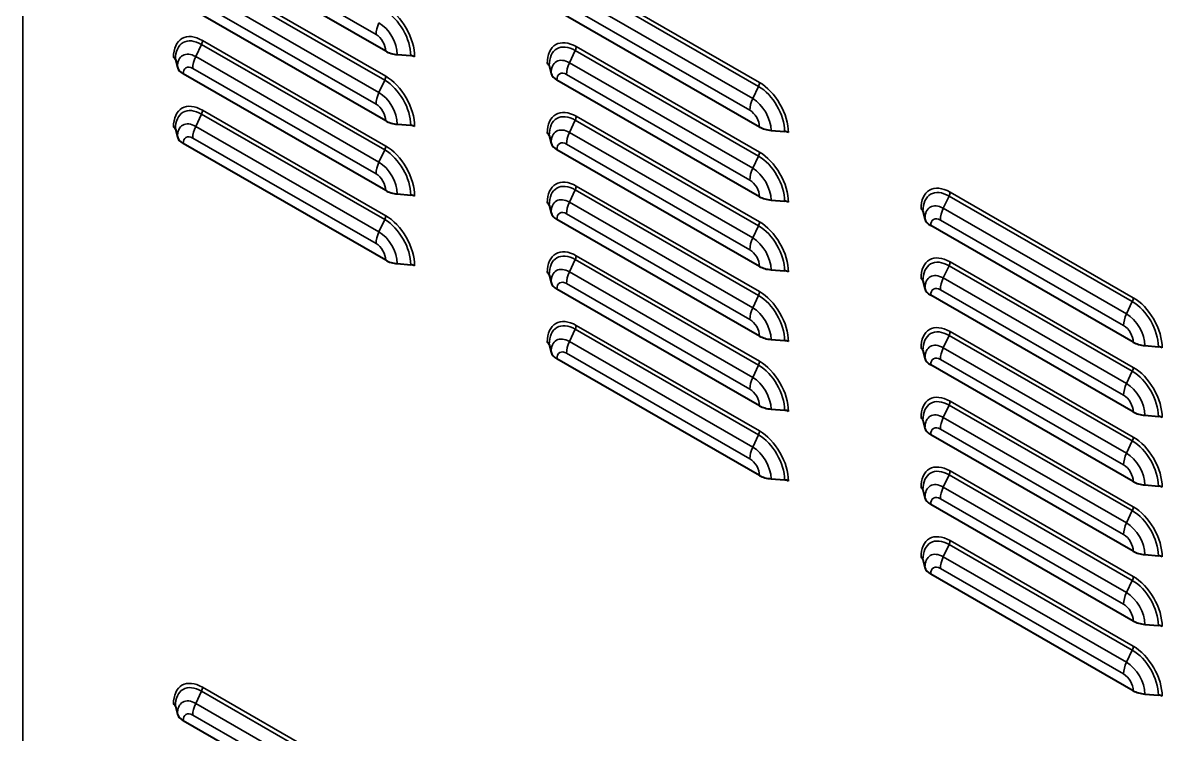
# Model space of a CAD drawing. Header units: millimetres. Extents: x 0 to 51860, y 0 to 5940.
# Drawn here: x 7276.4 to 7499.1, y 4744.4 to 4883.5 of the extents above; entities that cross this region are included whole.
import ezdxf

# ---------------------------------------------------------------- set-up
doc = ezdxf.new("R2010")
doc.units = ezdxf.units.MM
doc.header["$LTSCALE"] = 10
doc.layers.add('가시적인 것(ISO)', color=3, linetype='Continuous', lineweight=40)
doc.layers.add('가시적인 좁은 것(ISO)', color=3, linetype='Continuous', lineweight=35)

msp = doc.modelspace()

# ---------------------------------------------------------------- linework, layer by layer
at = {"layer": '가시적인 것(ISO)'}
for p, q in [((7347.3044, 4877.9771), (7307.7065, 4900.7801)), ((7347.3044, 4864.3513), (7307.7065, 4887.1543)), ((7420.3721, 4863.1518), (7380.7742, 4885.9548)), ((7306.198, 4876.3517), (7306.5751, 4874.8315)), ((7349.5672, 4877.3256), (7352.2071, 4877.1084)), ((7347.3044, 4850.7255), (7307.7065, 4873.5285)), ((7379.2657, 4875.1522), (7379.6428, 4873.632)), ((7420.3721, 4849.526), (7380.7742, 4872.329)), ((7306.198, 4862.7259), (7306.5751, 4861.2057)), ((7349.5672, 4863.6998), (7352.2071, 4863.4827)), ((7422.6349, 4862.5003), (7425.2748, 4862.2831)), ((7379.2657, 4861.5264), (7379.6428, 4860.0062)), ((7347.3044, 4837.0998), (7307.7065, 4859.9027)), ((7420.3721, 4835.9002), (7380.7742, 4858.7032)), ((7349.5672, 4850.074), (7352.2071, 4849.8569)), ((7379.2657, 4847.9006), (7379.6428, 4846.3804)), ((7422.6349, 4848.8745), (7425.2748, 4848.6573)), ((7420.3721, 4822.2744), (7380.7742, 4845.0774)), ((7452.3334, 4846.7011), (7452.7105, 4845.1809)), ((7493.4398, 4821.0749), (7453.8419, 4843.8779)), ((7349.5672, 4836.4483), (7352.2071, 4836.2311)), ((7379.2657, 4834.2748), (7379.6428, 4832.7546)), ((7422.6349, 4835.2487), (7425.2748, 4835.0315)), ((7420.3721, 4808.6487), (7380.7742, 4831.4516)), ((7452.3334, 4833.0753), (7452.7105, 4831.5551)), ((7493.4398, 4807.4491), (7453.8419, 4830.2521)), ((7379.2657, 4820.6491), (7379.6428, 4819.1289)), ((7422.6349, 4821.6229), (7425.2748, 4821.4058)), ((7495.7026, 4820.4234), (7498.3425, 4820.2062)), ((7452.3334, 4819.4495), (7452.7105, 4817.9293)), ((7420.3721, 4795.0229), (7380.7742, 4817.8258)), ((7493.4398, 4793.8233), (7453.8419, 4816.6263)), ((7422.6349, 4807.9971), (7425.2748, 4807.78)), ((7495.7026, 4806.7976), (7498.3425, 4806.5804)), ((7452.3334, 4805.8237), (7452.7105, 4804.3035)), ((7493.4398, 4780.1976), (7453.8419, 4803.0005)), ((7422.6349, 4794.3714), (7425.2748, 4794.1542)), ((7452.3334, 4792.198), (7452.7105, 4790.6778)), ((7495.7026, 4793.1718), (7498.3425, 4792.9547)), ((7493.4398, 4766.5718), (7453.8419, 4789.3747)), ((7452.3334, 4778.5722), (7452.7105, 4777.052)), ((7495.7026, 4779.546), (7498.3425, 4779.3289)), ((7493.4398, 4752.946), (7453.8419, 4775.7489)), ((7495.7026, 4765.9203), (7498.3425, 4765.7031)), ((7495.7026, 4752.2945), (7498.3425, 4752.0773)), ((7306.198, 4749.9044), (7306.5751, 4748.3842)), ((7347.3044, 4724.2783), (7307.7065, 4747.0812))]:
    msp.add_line(p, q, dxfattribs=at)
for centre, major_axis, start_param, end_param in [((7350.1329, 4879.6059), (4, 0), 3.92699082, 4.57049193), ((7304.878, 4876.2431), (1.3333, 0), 0.14189705, 0.78539816), ((7352.0185, 4876.3483), (1.3333, 0), 0.78539816, 1.42889927), ((7310.5349, 4875.1573), (-4, 0), 0.14189705, 0.78539816), ((7377.9457, 4875.0436), (1.3333, 0), 0.14189705, 0.78539816), ((7383.6026, 4873.9578), (-4, 0), 0.14189705, 0.78539816), ((7304.878, 4862.6174), (1.3333, 0), 0.14189705, 0.78539816), ((7350.1329, 4865.9801), (4, 0), 3.92699082, 4.57049193), ((7352.0185, 4862.7226), (1.3333, 0), 0.78539816, 1.42889927), ((7423.2006, 4864.7806), (4, 0), 3.92699082, 4.57049193), ((7310.5349, 4861.5315), (-4, 0), 0.14189705, 0.78539816), ((7377.9457, 4861.4178), (1.3333, 0), 0.14189705, 0.78539816), ((7425.0862, 4861.523), (1.3333, 0), 0.78539816, 1.42889927), ((7383.6026, 4860.332), (-4, 0), 0.14189705, 0.78539816), ((7350.1329, 4852.3543), (4, 0), 3.92699082, 4.57049193), ((7352.0185, 4849.0968), (1.3333, 0), 0.78539816, 1.42889927), ((7423.2006, 4851.1548), (4, 0), 3.92699082, 4.57049193), ((7377.9457, 4847.792), (1.3333, 0), 0.14189705, 0.78539816), ((7425.0862, 4847.8972), (1.3333, 0), 0.78539816, 1.42889927), ((7451.0134, 4846.5925), (1.3333, 0), 0.14189705, 0.78539816), ((7383.6026, 4846.7062), (-4, 0), 0.14189705, 0.78539816), ((7456.6703, 4845.5067), (-4, 0), 0.14189705, 0.78539816), ((7350.1329, 4838.7285), (4, 0), 3.92699082, 4.57049193), ((7352.0185, 4835.471), (1.3333, 0), 0.78539816, 1.42889927), ((7423.2006, 4837.529), (4, 0), 3.92699082, 4.57049193), ((7377.9457, 4834.1663), (1.3333, 0), 0.14189705, 0.78539816), ((7425.0862, 4834.2714), (1.3333, 0), 0.78539816, 1.42889927), ((7451.0134, 4832.9667), (1.3333, 0), 0.14189705, 0.78539816), ((7383.6026, 4833.0804), (-4, 0), 0.14189705, 0.78539816), ((7456.6703, 4831.8809), (-4, 0), 0.14189705, 0.78539816), ((7377.9457, 4820.5405), (1.3333, 0), 0.14189705, 0.78539816), ((7423.2006, 4823.9032), (4, 0), 3.92699082, 4.57049193), ((7425.0862, 4820.6457), (1.3333, 0), 0.78539816, 1.42889927), ((7496.2683, 4822.7037), (4, 0), 3.92699082, 4.57049193), ((7498.1539, 4819.4461), (1.3333, 0), 0.78539816, 1.42889927), ((7383.6026, 4819.4546), (-4, 0), 0.14189705, 0.78539816), ((7451.0134, 4819.3409), (1.3333, 0), 0.14189705, 0.78539816), ((7456.6703, 4818.2551), (-4, 0), 0.14189705, 0.78539816), ((7423.2006, 4810.2774), (4, 0), 3.92699082, 4.57049193), ((7425.0862, 4807.0199), (1.3333, 0), 0.78539816, 1.42889927), ((7496.2683, 4809.0779), (4, 0), 3.92699082, 4.57049193), ((7451.0134, 4805.7152), (1.3333, 0), 0.14189705, 0.78539816), ((7498.1539, 4805.8203), (1.3333, 0), 0.78539816, 1.42889927), ((7456.6703, 4804.6293), (-4, 0), 0.14189705, 0.78539816), ((7423.2006, 4796.6517), (4, 0), 3.92699082, 4.57049193), ((7425.0862, 4793.3941), (1.3333, 0), 0.78539816, 1.42889927), ((7496.2683, 4795.4521), (4, 0), 3.92699082, 4.57049193), ((7451.0134, 4792.0894), (1.3333, 0), 0.14189705, 0.78539816), ((7498.1539, 4792.1946), (1.3333, 0), 0.78539816, 1.42889927), ((7456.6703, 4791.0035), (-4, 0), 0.14189705, 0.78539816), ((7496.2683, 4781.8263), (4, 0), 3.92699082, 4.57049193), ((7451.0134, 4778.4636), (1.3333, 0), 0.14189705, 0.78539816), ((7498.1539, 4778.5688), (1.3333, 0), 0.78539816, 1.42889927), ((7456.6703, 4777.3777), (-4, 0), 0.14189705, 0.78539816), ((7496.2683, 4768.2006), (4, 0), 3.92699082, 4.57049193), ((7498.1539, 4764.943), (1.3333, 0), 0.78539816, 1.42889927), ((7496.2683, 4754.5748), (4, 0), 3.92699082, 4.57049193), ((7498.1539, 4751.3172), (1.3333, 0), 0.78539816, 1.42889927), ((7304.878, 4749.7959), (1.3333, 0), 0.14189705, 0.78539816), ((7310.5349, 4748.71), (-4, 0), 0.14189705, 0.78539816)]:
    msp.add_ellipse(centre, major_axis=major_axis, ratio=0.5758617, start_param=start_param, end_param=end_param, dxfattribs=at)
at = {"layer": '가시적인 좁은 것(ISO)'}
for p, q in [((7276.3581, 5074.9755), (7276.3581, 4234.5371)), ((7345.4188, 4881.2431), (7309.5921, 4901.8744)), ((7311.4777, 4893.6947), (7347.3044, 4873.0634)), ((7347.1159, 4872.3008), (7311.2891, 4892.932)), ((7420.1836, 4871.1013), (7384.3568, 4891.7325)), ((7384.5454, 4892.4951), (7420.3721, 4871.8639)), ((7345.9845, 4869.9052), (7310.1578, 4890.5364)), ((7419.0522, 4868.7057), (7383.2255, 4889.3369)), ((7345.4188, 4867.6173), (7309.5921, 4888.2486)), ((7418.4865, 4866.4178), (7382.6598, 4887.049)), ((7311.2891, 4879.3063), (7310.1578, 4876.9106)), ((7347.1159, 4858.675), (7311.2891, 4879.3063)), ((7311.4777, 4880.0689), (7347.3044, 4859.4376)), ((7384.3568, 4878.1067), (7383.2255, 4875.7111)), ((7420.1836, 4857.4755), (7384.3568, 4878.1067)), ((7384.5454, 4878.8694), (7420.3721, 4858.2381)), ((7345.9845, 4856.2794), (7310.1578, 4876.9106)), ((7345.4188, 4853.9915), (7309.5921, 4874.6228)), ((7419.0522, 4855.0799), (7383.2255, 4875.7111)), ((7347.1159, 4872.3008), (7345.9845, 4869.9052)), ((7418.4865, 4852.792), (7382.6598, 4873.4232)), ((7420.1836, 4871.1013), (7419.0522, 4868.7057)), ((7311.2891, 4865.6805), (7310.1578, 4863.2849)), ((7347.1159, 4845.0492), (7311.2891, 4865.6805)), ((7311.4777, 4866.4431), (7347.3044, 4845.8119)), ((7384.5454, 4865.2436), (7420.3721, 4844.6123)), ((7345.9845, 4842.6536), (7310.1578, 4863.2849)), ((7384.3568, 4864.4809), (7383.2255, 4862.0853)), ((7420.1836, 4843.8497), (7384.3568, 4864.4809)), ((7345.4188, 4840.3657), (7309.5921, 4860.997)), ((7419.0522, 4841.4541), (7383.2255, 4862.0853)), ((7347.1159, 4858.675), (7345.9845, 4856.2794)), ((7418.4865, 4839.1662), (7382.6598, 4859.7975)), ((7420.1836, 4857.4755), (7419.0522, 4855.0799)), ((7384.5454, 4851.6178), (7420.3721, 4830.9865)), ((7384.3568, 4850.8552), (7383.2255, 4848.4595)), ((7420.1836, 4830.2239), (7384.3568, 4850.8552)), ((7457.4245, 4849.6556), (7456.2932, 4847.26)), ((7493.2513, 4829.0244), (7457.4245, 4849.6556)), ((7457.6131, 4850.4182), (7493.4398, 4829.787)), ((7419.0522, 4827.8283), (7383.2255, 4848.4595)), ((7492.1199, 4826.6288), (7456.2932, 4847.26)), ((7347.1159, 4845.0492), (7345.9845, 4842.6536)), ((7418.4865, 4825.5404), (7382.6598, 4846.1717)), ((7491.5542, 4824.3409), (7455.7275, 4844.9721)), ((7420.1836, 4843.8497), (7419.0522, 4841.4541)), ((7384.5454, 4837.992), (7420.3721, 4817.3607)), ((7384.3568, 4837.2294), (7383.2255, 4834.8338)), ((7420.1836, 4816.5981), (7384.3568, 4837.2294)), ((7457.4245, 4836.0298), (7456.2932, 4833.6342)), ((7493.2513, 4815.3986), (7457.4245, 4836.0298)), ((7457.6131, 4836.7925), (7493.4398, 4816.1612)), ((7419.0522, 4814.2025), (7383.2255, 4834.8338)), ((7492.1199, 4813.003), (7456.2932, 4833.6342)), ((7418.4865, 4811.9146), (7382.6598, 4832.5459)), ((7491.5542, 4810.7151), (7455.7275, 4831.3464)), ((7420.1836, 4830.2239), (7419.0522, 4827.8283)), ((7493.2513, 4829.0244), (7492.1199, 4826.6288)), ((7384.3568, 4823.6036), (7383.2255, 4821.208)), ((7420.1836, 4802.9723), (7384.3568, 4823.6036)), ((7384.5454, 4824.3662), (7420.3721, 4803.735)), ((7457.4245, 4822.4041), (7456.2932, 4820.0084)), ((7493.2513, 4801.7728), (7457.4245, 4822.4041)), ((7457.6131, 4823.1667), (7493.4398, 4802.5354)), ((7419.0522, 4800.5767), (7383.2255, 4821.208)), ((7418.4865, 4798.2889), (7382.6598, 4818.9201)), ((7492.1199, 4799.3772), (7456.2932, 4820.0084)), ((7420.1836, 4816.5981), (7419.0522, 4814.2025)), ((7491.5542, 4797.0893), (7455.7275, 4817.7206)), ((7493.2513, 4815.3986), (7492.1199, 4813.003)), ((7457.6131, 4809.5409), (7493.4398, 4788.9096)), ((7457.4245, 4808.7783), (7456.2932, 4806.3827)), ((7493.2513, 4788.147), (7457.4245, 4808.7783)), ((7492.1199, 4785.7514), (7456.2932, 4806.3827)), ((7420.1836, 4802.9723), (7419.0522, 4800.5767)), ((7491.5542, 4783.4635), (7455.7275, 4804.0948)), ((7493.2513, 4801.7728), (7492.1199, 4799.3772)), ((7457.6131, 4795.9151), (7493.4398, 4775.2839)), ((7457.4245, 4795.1525), (7456.2932, 4792.7569)), ((7493.2513, 4774.5212), (7457.4245, 4795.1525)), ((7492.1199, 4772.1256), (7456.2932, 4792.7569)), ((7491.5542, 4769.8377), (7455.7275, 4790.469)), ((7493.2513, 4788.147), (7492.1199, 4785.7514)), ((7457.6131, 4782.2893), (7493.4398, 4761.6581)), ((7457.4245, 4781.5267), (7456.2932, 4779.1311)), ((7493.2513, 4760.8954), (7457.4245, 4781.5267)), ((7492.1199, 4758.4998), (7456.2932, 4779.1311)), ((7491.5542, 4756.212), (7455.7275, 4776.8432)), ((7493.2513, 4774.5212), (7492.1199, 4772.1256)), ((7493.2513, 4760.8954), (7492.1199, 4758.4998)), ((7311.4777, 4753.6216), (7347.3044, 4732.9903)), ((7311.2891, 4752.859), (7310.1578, 4750.4634)), ((7347.1159, 4732.2277), (7311.2891, 4752.859)), ((7345.9845, 4729.8321), (7310.1578, 4750.4634)), ((7345.4188, 4727.5442), (7309.5921, 4748.1755))]:
    msp.add_line(p, q, dxfattribs=at)
for centre, major_axis, start_param, end_param in [((7347.1159, 4880.0402), (-3.593, 6.2394), 3.92892453, 5.49972085), ((7347.3044, 4880.1488), (3.9923, -6.9327), 0.78733187, 2.3581282), ((7348.2473, 4882.8719), (-1.9961, -3.4663), 4.85235233, 5.49585344), ((7345.9845, 4879.3887), (-2.5284, 4.3907), 3.92892453, 5.49972085), ((7311.4777, 4873.5285), (-3.9923, 6.9327), 5.49972085, 7.07051718), ((7311.2891, 4873.4199), (-3.593, 6.2394), 5.49972085, 7.07051718), ((7345.4188, 4879.063), (-1.3308, 2.3109), 3.92892453, 5.49972085), ((7384.5454, 4872.329), (-3.9923, 6.9327), 5.49972085, 7.07051718), ((7310.1578, 4872.7684), (-2.5284, 4.3907), 5.49972085, 7.07051718), ((7310.5349, 4879.526), (-0.6654, -1.1554), 1.71075967, 2.35426078), ((7384.3568, 4872.2204), (-3.593, 6.2394), 5.49972085, 7.07051718), ((7383.6026, 4878.3264), (-0.6654, -1.1554), 1.71075967, 2.35426078), ((7312.4205, 4876.2516), (-1.9961, -3.4663), 4.85235233, 5.49585344), ((7383.2255, 4871.5689), (-2.5284, 4.3907), 5.49972085, 7.07051718), ((7309.5921, 4872.4427), (-1.3308, 2.3109), 5.49972085, 7.07051718), ((7382.6598, 4871.2431), (-1.3308, 2.3109), 5.49972085, 7.07051718), ((7385.4882, 4875.052), (-1.9961, -3.4663), 4.85235233, 5.49585344), ((7346.3616, 4872.5205), (-0.6654, -1.1554), 1.71075967, 2.35426078), ((7347.1159, 4866.4145), (-3.593, 6.2394), 3.92892453, 5.49972085), ((7347.3044, 4866.523), (3.9923, -6.9327), 0.78733187, 2.3581282), ((7419.4293, 4871.321), (-0.6654, -1.1554), 1.71075967, 2.35426078), ((7420.3721, 4865.3235), (3.9923, -6.9327), 0.78733187, 2.3581282), ((7348.2473, 4869.2461), (-1.9961, -3.4663), 4.85235233, 5.49585344), ((7345.9845, 4865.7629), (-2.5284, 4.3907), 3.92892453, 5.49972085), ((7420.1836, 4865.2149), (-3.593, 6.2394), 3.92892453, 5.49972085), ((7311.4777, 4859.9027), (-3.9923, 6.9327), 5.49972085, 7.07051718), ((7345.4188, 4865.4372), (-1.3308, 2.3109), 3.92892453, 5.49972085), ((7384.5454, 4858.7032), (-3.9923, 6.9327), 5.49972085, 7.07051718), ((7421.315, 4868.0466), (-1.9961, -3.4663), 4.85235233, 5.49585344), ((7419.0522, 4864.5634), (-2.5284, 4.3907), 3.92892453, 5.49972085), ((7311.2891, 4859.7941), (-3.593, 6.2394), 5.49972085, 7.07051718), ((7310.5349, 4865.9002), (-0.6654, -1.1554), 1.71075967, 2.35426078), ((7384.3568, 4858.5946), (-3.593, 6.2394), 5.49972085, 7.07051718), ((7383.6026, 4864.7006), (-0.6654, -1.1554), 1.71075967, 2.35426078), ((7418.4865, 4864.2377), (-1.3308, 2.3109), 3.92892453, 5.49972085), ((7310.1578, 4859.1426), (-2.5284, 4.3907), 5.49972085, 7.07051718), ((7312.4205, 4862.6258), (-1.9961, -3.4663), 4.85235233, 5.49585344), ((7383.2255, 4857.9431), (-2.5284, 4.3907), 5.49972085, 7.07051718), ((7309.5921, 4858.8169), (-1.3308, 2.3109), 5.49972085, 7.07051718), ((7385.4882, 4861.4262), (-1.9961, -3.4663), 4.85235233, 5.49585344), ((7346.3616, 4858.8947), (-0.6654, -1.1554), 1.71075967, 2.35426078), ((7347.1159, 4852.7887), (-3.593, 6.2394), 3.92892453, 5.49972085), ((7347.3044, 4852.8973), (3.9923, -6.9327), 0.78733187, 2.3581282), ((7382.6598, 4857.6173), (-1.3308, 2.3109), 5.49972085, 7.07051718), ((7419.4293, 4857.6952), (-0.6654, -1.1554), 1.71075967, 2.35426078), ((7420.3721, 4851.6977), (3.9923, -6.9327), 0.78733187, 2.3581282), ((7348.2473, 4855.6203), (-1.9961, -3.4663), 4.85235233, 5.49585344), ((7345.9845, 4852.1372), (-2.5284, 4.3907), 3.92892453, 5.49972085), ((7420.1836, 4851.5891), (-3.593, 6.2394), 3.92892453, 5.49972085), ((7345.4188, 4851.8114), (-1.3308, 2.3109), 3.92892453, 5.49972085), ((7421.315, 4854.4208), (-1.9961, -3.4663), 4.85235233, 5.49585344), ((7419.0522, 4850.9376), (-2.5284, 4.3907), 3.92892453, 5.49972085), ((7384.5454, 4845.0774), (-3.9923, 6.9327), 5.49972085, 7.07051718), ((7384.3568, 4844.9688), (-3.593, 6.2394), 5.49972085, 7.07051718), ((7383.6026, 4851.0749), (-0.6654, -1.1554), 1.71075967, 2.35426078), ((7418.4865, 4850.6119), (-1.3308, 2.3109), 3.92892453, 5.49972085), ((7457.6131, 4843.8779), (-3.9923, 6.9327), 5.49972085, 7.07051718), ((7457.4245, 4843.7693), (-3.593, 6.2394), 5.49972085, 7.07051718), ((7383.2255, 4844.3173), (-2.5284, 4.3907), 5.49972085, 7.07051718), ((7456.6703, 4849.8753), (-0.6654, -1.1554), 1.71075967, 2.35426078), ((7385.4882, 4847.8005), (-1.9961, -3.4663), 4.85235233, 5.49585344), ((7456.2932, 4843.1178), (-2.5284, 4.3907), 5.49972085, 7.07051718), ((7458.5559, 4846.6009), (-1.9961, -3.4663), 4.85235233, 5.49585344), ((7346.3616, 4845.2689), (-0.6654, -1.1554), 1.71075967, 2.35426078), ((7347.1159, 4839.1629), (-3.593, 6.2394), 3.92892453, 5.49972085), ((7347.3044, 4839.2715), (3.9923, -6.9327), 0.78733187, 2.3581282), ((7382.6598, 4843.9915), (-1.3308, 2.3109), 5.49972085, 7.07051718), ((7419.4293, 4844.0694), (-0.6654, -1.1554), 1.71075967, 2.35426078), ((7420.3721, 4838.0719), (3.9923, -6.9327), 0.78733187, 2.3581282), ((7455.7275, 4842.792), (-1.3308, 2.3109), 5.49972085, 7.07051718), ((7348.2473, 4841.9945), (-1.9961, -3.4663), 4.85235233, 5.49585344), ((7345.9845, 4838.5114), (-2.5284, 4.3907), 3.92892453, 5.49972085), ((7420.1836, 4837.9634), (-3.593, 6.2394), 3.92892453, 5.49972085), ((7345.4188, 4838.1856), (-1.3308, 2.3109), 3.92892453, 5.49972085), ((7421.315, 4840.795), (-1.9961, -3.4663), 4.85235233, 5.49585344), ((7419.0522, 4837.3118), (-2.5284, 4.3907), 3.92892453, 5.49972085), ((7384.5454, 4831.4516), (-3.9923, 6.9327), 5.49972085, 7.07051718), ((7384.3568, 4831.343), (-3.593, 6.2394), 5.49972085, 7.07051718), ((7383.6026, 4837.4491), (-0.6654, -1.1554), 1.71075967, 2.35426078), ((7418.4865, 4836.9861), (-1.3308, 2.3109), 3.92892453, 5.49972085), ((7457.6131, 4830.2521), (-3.9923, 6.9327), 5.49972085, 7.07051718), ((7383.2255, 4830.6915), (-2.5284, 4.3907), 5.49972085, 7.07051718), ((7457.4245, 4830.1435), (-3.593, 6.2394), 5.49972085, 7.07051718), ((7456.6703, 4836.2495), (-0.6654, -1.1554), 1.71075967, 2.35426078), ((7385.4882, 4834.1747), (-1.9961, -3.4663), 4.85235233, 5.49585344), ((7456.2932, 4829.492), (-2.5284, 4.3907), 5.49972085, 7.07051718), ((7458.5559, 4832.9751), (-1.9961, -3.4663), 4.85235233, 5.49585344), ((7382.6598, 4830.3658), (-1.3308, 2.3109), 5.49972085, 7.07051718), ((7455.7275, 4829.1662), (-1.3308, 2.3109), 5.49972085, 7.07051718), ((7419.4293, 4830.4436), (-0.6654, -1.1554), 1.71075967, 2.35426078), ((7420.1836, 4824.3376), (-3.593, 6.2394), 3.92892453, 5.49972085), ((7420.3721, 4824.4462), (3.9923, -6.9327), 0.78733187, 2.3581282), ((7492.497, 4829.2441), (-0.6654, -1.1554), 1.71075967, 2.35426078), ((7493.2513, 4823.138), (-3.593, 6.2394), 3.92892453, 5.49972085), ((7493.4398, 4823.2466), (3.9923, -6.9327), 0.78733187, 2.3581282), ((7421.315, 4827.1692), (-1.9961, -3.4663), 4.85235233, 5.49585344), ((7419.0522, 4823.6861), (-2.5284, 4.3907), 3.92892453, 5.49972085), ((7384.5454, 4817.8258), (-3.9923, 6.9327), 5.49972085, 7.07051718), ((7384.3568, 4817.7172), (-3.593, 6.2394), 5.49972085, 7.07051718), ((7418.4865, 4823.3603), (-1.3308, 2.3109), 3.92892453, 5.49972085), ((7457.6131, 4816.6263), (-3.9923, 6.9327), 5.49972085, 7.07051718), ((7494.3827, 4825.9697), (-1.9961, -3.4663), 4.85235233, 5.49585344), ((7492.1199, 4822.4865), (-2.5284, 4.3907), 3.92892453, 5.49972085), ((7383.2255, 4817.0657), (-2.5284, 4.3907), 5.49972085, 7.07051718), ((7383.6026, 4823.8233), (-0.6654, -1.1554), 1.71075967, 2.35426078), ((7457.4245, 4816.5177), (-3.593, 6.2394), 5.49972085, 7.07051718), ((7456.6703, 4822.6237), (-0.6654, -1.1554), 1.71075967, 2.35426078), ((7491.5542, 4822.1608), (-1.3308, 2.3109), 3.92892453, 5.49972085), ((7385.4882, 4820.5489), (-1.9961, -3.4663), 4.85235233, 5.49585344), ((7456.2932, 4815.8662), (-2.5284, 4.3907), 5.49972085, 7.07051718), ((7382.6598, 4816.74), (-1.3308, 2.3109), 5.49972085, 7.07051718), ((7455.7275, 4815.5404), (-1.3308, 2.3109), 5.49972085, 7.07051718), ((7458.5559, 4819.3494), (-1.9961, -3.4663), 4.85235233, 5.49585344), ((7419.4293, 4816.8178), (-0.6654, -1.1554), 1.71075967, 2.35426078), ((7420.1836, 4810.7118), (-3.593, 6.2394), 3.92892453, 5.49972085), ((7420.3721, 4810.8204), (3.9923, -6.9327), 0.78733187, 2.3581282), ((7492.497, 4815.6183), (-0.6654, -1.1554), 1.71075967, 2.35426078), ((7493.4398, 4809.6208), (3.9923, -6.9327), 0.78733187, 2.3581282), ((7421.315, 4813.5434), (-1.9961, -3.4663), 4.85235233, 5.49585344), ((7419.0522, 4810.0603), (-2.5284, 4.3907), 3.92892453, 5.49972085), ((7493.2513, 4809.5122), (-3.593, 6.2394), 3.92892453, 5.49972085), ((7418.4865, 4809.7345), (-1.3308, 2.3109), 3.92892453, 5.49972085), ((7457.6131, 4803.0005), (-3.9923, 6.9327), 5.49972085, 7.07051718), ((7494.3827, 4812.3439), (-1.9961, -3.4663), 4.85235233, 5.49585344), ((7492.1199, 4808.8607), (-2.5284, 4.3907), 3.92892453, 5.49972085), ((7457.4245, 4802.8919), (-3.593, 6.2394), 5.49972085, 7.07051718), ((7456.6703, 4808.998), (-0.6654, -1.1554), 1.71075967, 2.35426078), ((7491.5542, 4808.535), (-1.3308, 2.3109), 3.92892453, 5.49972085), ((7456.2932, 4802.2404), (-2.5284, 4.3907), 5.49972085, 7.07051718), ((7458.5559, 4805.7236), (-1.9961, -3.4663), 4.85235233, 5.49585344), ((7419.4293, 4803.192), (-0.6654, -1.1554), 1.71075967, 2.35426078), ((7420.1836, 4797.086), (-3.593, 6.2394), 3.92892453, 5.49972085), ((7420.3721, 4797.1946), (3.9923, -6.9327), 0.78733187, 2.3581282), ((7455.7275, 4801.9147), (-1.3308, 2.3109), 5.49972085, 7.07051718), ((7492.497, 4801.9925), (-0.6654, -1.1554), 1.71075967, 2.35426078), ((7493.4398, 4795.995), (3.9923, -6.9327), 0.78733187, 2.3581282), ((7421.315, 4799.9176), (-1.9961, -3.4663), 4.85235233, 5.49585344), ((7419.0522, 4796.4345), (-2.5284, 4.3907), 3.92892453, 5.49972085), ((7493.2513, 4795.8865), (-3.593, 6.2394), 3.92892453, 5.49972085), ((7418.4865, 4796.1087), (-1.3308, 2.3109), 3.92892453, 5.49972085), ((7494.3827, 4798.7181), (-1.9961, -3.4663), 4.85235233, 5.49585344), ((7492.1199, 4795.235), (-2.5284, 4.3907), 3.92892453, 5.49972085), ((7457.6131, 4789.3747), (-3.9923, 6.9327), 5.49972085, 7.07051718), ((7457.4245, 4789.2661), (-3.593, 6.2394), 5.49972085, 7.07051718), ((7456.6703, 4795.3722), (-0.6654, -1.1554), 1.71075967, 2.35426078), ((7491.5542, 4794.9092), (-1.3308, 2.3109), 3.92892453, 5.49972085), ((7456.2932, 4788.6146), (-2.5284, 4.3907), 5.49972085, 7.07051718), ((7458.5559, 4792.0978), (-1.9961, -3.4663), 4.85235233, 5.49585344), ((7455.7275, 4788.2889), (-1.3308, 2.3109), 5.49972085, 7.07051718), ((7492.497, 4788.3667), (-0.6654, -1.1554), 1.71075967, 2.35426078), ((7493.4398, 4782.3693), (3.9923, -6.9327), 0.78733187, 2.3581282), ((7493.2513, 4782.2607), (-3.593, 6.2394), 3.92892453, 5.49972085), ((7494.3827, 4785.0923), (-1.9961, -3.4663), 4.85235233, 5.49585344), ((7492.1199, 4781.6092), (-2.5284, 4.3907), 3.92892453, 5.49972085), ((7457.6131, 4775.7489), (-3.9923, 6.9327), 5.49972085, 7.07051718), ((7457.4245, 4775.6404), (-3.593, 6.2394), 5.49972085, 7.07051718), ((7456.6703, 4781.7464), (-0.6654, -1.1554), 1.71075967, 2.35426078), ((7491.5542, 4781.2834), (-1.3308, 2.3109), 3.92892453, 5.49972085), ((7456.2932, 4774.9888), (-2.5284, 4.3907), 5.49972085, 7.07051718), ((7458.5559, 4778.472), (-1.9961, -3.4663), 4.85235233, 5.49585344), ((7455.7275, 4774.6631), (-1.3308, 2.3109), 5.49972085, 7.07051718), ((7492.497, 4774.7409), (-0.6654, -1.1554), 1.71075967, 2.35426078), ((7493.2513, 4768.6349), (-3.593, 6.2394), 3.92892453, 5.49972085), ((7493.4398, 4768.7435), (3.9923, -6.9327), 0.78733187, 2.3581282), ((7494.3827, 4771.4665), (-1.9961, -3.4663), 4.85235233, 5.49585344), ((7492.1199, 4767.9834), (-2.5284, 4.3907), 3.92892453, 5.49972085), ((7491.5542, 4767.6576), (-1.3308, 2.3109), 3.92892453, 5.49972085), ((7492.497, 4761.1151), (-0.6654, -1.1554), 1.71075967, 2.35426078), ((7493.2513, 4755.0091), (-3.593, 6.2394), 3.92892453, 5.49972085), ((7493.4398, 4755.1177), (3.9923, -6.9327), 0.78733187, 2.3581282), ((7494.3827, 4757.8407), (-1.9961, -3.4663), 4.85235233, 5.49585344), ((7492.1199, 4754.3576), (-2.5284, 4.3907), 3.92892453, 5.49972085), ((7491.5542, 4754.0318), (-1.3308, 2.3109), 3.92892453, 5.49972085), ((7311.4777, 4747.0812), (-3.9923, 6.9327), 5.49972085, 7.07051718), ((7311.2891, 4746.9726), (-3.593, 6.2394), 5.49972085, 7.07051718), ((7310.5349, 4753.0787), (-0.6654, -1.1554), 1.71075967, 2.35426078), ((7310.1578, 4746.3211), (-2.5284, 4.3907), 5.49972085, 7.07051718), ((7312.4205, 4749.8043), (-1.9961, -3.4663), 4.85235233, 5.49585344), ((7309.5921, 4745.9954), (-1.3308, 2.3109), 5.49972085, 7.07051718)]:
    msp.add_ellipse(centre, major_axis=major_axis, ratio=0.57809312, start_param=start_param, end_param=end_param, dxfattribs=at)

doc.saveas('drawing.dxf')
